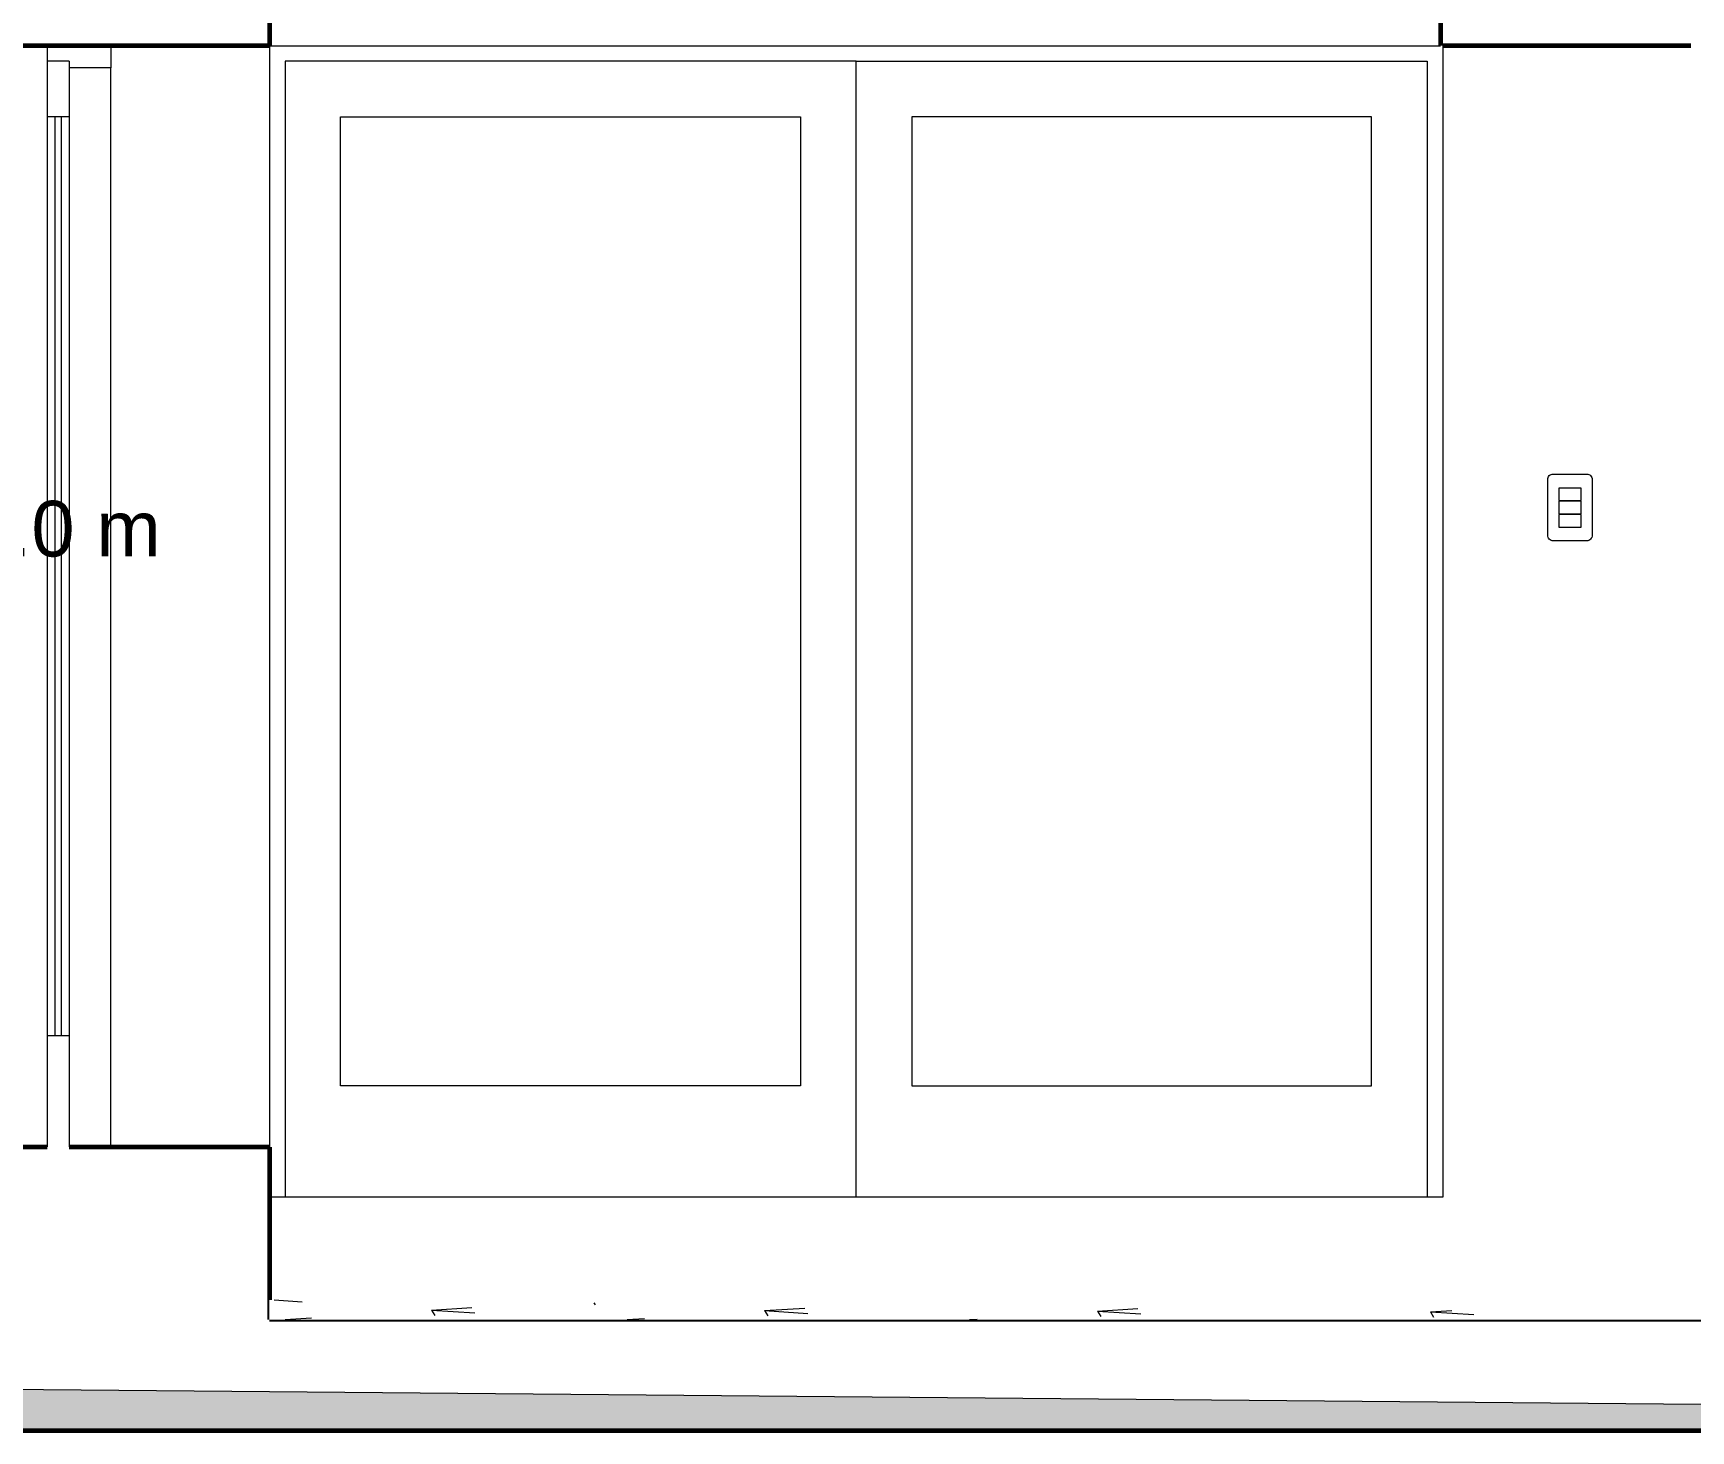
# Model space of a CAD drawing. Header units: metres. Extents: x 48 to 635, y -15 to 39.
# Drawn here: x 424.661 to 427.642, y -14.801 to -12.289 of the extents above; entities that cross this region are included whole.
import ezdxf

# ---------------------------------------------------------------- set-up
doc = ezdxf.new("R2010")
doc.units = ezdxf.units.M
doc.header["$MEASUREMENT"] = 0
doc.linetypes.add('Wipeout_Contour', pattern=[1, 0, -1])
for name, color, linetype in [('Annotation - Label', 7, 'Continuous'), ('Interior - Furniture', 7, 'Continuous'), ('Structural - Bearing', 7, 'Continuous'), ('TOPO', 7, 'Continuous')]:
    doc.layers.add(name, color=color, linetype=linetype)
doc.styles.add('GENERATED_STYLE_1', font='')
doc.styles.get('GENERATED_STYLE_1').set_extended_font_data('Arial')
doc.dimstyles.new('GENERATED_STYLE__6', dxfattribs={"dimtxt": 0.18, "dimasz": 0.1368, "dimexe": 0.18, "dimexo": 0.0625, "dimgap": 0.09, "dimtad": 0, "dimtih": 1, "dimtoh": 1, "dimdec": 4, "dimzin": 0, "dimdsep": 46, "dimcen": 0.09, "dimadec": 0, "dimazin": 0, "dimtfac": 1, "dimtdec": 4, "dimtmove": 0, "dimatfit": 3, "dimldrblk": 'ARROWHEAD_11', "dimfxl": 1, "dimtolj": 1, "dimtzin": 0, "dimarcsym": 0})

# ---------------------------------------------------------------- blocks, each defined once
blk = doc.blocks.new('ARROWHEAD_11')
at = {"color": 0, "linetype": 'Continuous', "lineweight": 0}
blk.add_line((0, 0), (-1, 0), dxfattribs=at)
at = {"color": 0, "linetype": 'Continuous', "lineweight": 0, "const_width": 0.25, "flags": 128}
blk.add_lwpolyline([(-0.125, 0, 1), (0.125, 0, 1)], format="xyb", close=True, dxfattribs=at)

msp = doc.modelspace()

# ---------------------------------------------------------------- linework, layer by layer
at = {"layer": 'Interior - Furniture', "color": 55, "linetype": 'Continuous', "lineweight": 13, "true_color": 0xa2a233}
for p, q in [((427.3855, -13.0874), (427.3865, -13.0857)), ((427.3865, -13.0857), (427.3877, -13.0842)), ((427.3877, -13.0842), (427.3892, -13.083)), ((427.3892, -13.083), (427.3909, -13.082)), ((427.3909, -13.082), (427.3928, -13.0815)), ((427.3928, -13.0815), (427.3948, -13.0813)), ((427.3948, -13.0813), (427.4548, -13.0813)), ((427.4548, -13.0813), (427.4567, -13.0815)), ((427.4567, -13.0815), (427.4586, -13.082)), ((427.4586, -13.082), (427.4603, -13.083)), ((427.4603, -13.083), (427.4618, -13.0842)), ((427.4618, -13.0842), (427.4631, -13.0857)), ((427.4631, -13.0857), (427.464, -13.0874)), ((427.3848, -13.0913), (427.385, -13.0893)), ((427.3848, -13.1913), (427.3848, -13.0913)), ((427.385, -13.0893), (427.3855, -13.0874)), ((427.464, -13.0874), (427.4646, -13.0893)), ((427.4646, -13.0893), (427.4648, -13.0913)), ((427.4648, -13.0913), (427.4648, -13.1913)), ((427.385, -13.1932), (427.3848, -13.1913)), ((427.3855, -13.1951), (427.385, -13.1932)), ((427.3865, -13.1968), (427.3855, -13.1951)), ((427.3877, -13.1983), (427.3865, -13.1968)), ((427.3892, -13.1996), (427.3877, -13.1983)), ((427.3909, -13.2005), (427.3892, -13.1996)), ((427.3928, -13.2011), (427.3909, -13.2005)), ((427.3948, -13.2013), (427.3928, -13.2011)), ((427.4548, -13.2013), (427.3948, -13.2013)), ((427.4567, -13.2011), (427.4548, -13.2013)), ((427.4586, -13.2005), (427.4567, -13.2011)), ((427.4603, -13.1996), (427.4586, -13.2005)), ((427.4618, -13.1983), (427.4603, -13.1996)), ((427.4631, -13.1968), (427.4618, -13.1983)), ((427.464, -13.1951), (427.4631, -13.1968)), ((427.4646, -13.1932), (427.464, -13.1951)), ((427.4648, -13.1913), (427.4646, -13.1932))]:
    msp.add_line(p, q, dxfattribs=at)

# ---------------------------------------------------------------- wipeouts: each hides what was drawn before it
at = {"color": 254, "linetype": 'Wipeout_Contour', "lineweight": 0, "ltscale": 1710.511629}
msp.add_wipeout([(427.4449, -13.1542), (427.4049, -13.1542), (427.4049, -13.1765), (427.4449, -13.1765)], dxfattribs=at).dxf.layer = 'Interior - Furniture'
at = {"color": 254, "linetype": 'Wipeout_Contour', "lineweight": 0, "ltscale": 15346.92259}
msp.add_wipeout([(425.0862, -12.3113), (426.0597, -12.3113), (427.1922, -12.3113), (427.1922, -11.8813), (426.2262, -11.8813), (426.2262, -11.9213), (426.2098, -11.9213), (426.2119, -11.9231), (426.2244, -11.9382), (426.2336, -11.9555), (426.2393, -11.9743), (426.2412, -11.9938), (426.2393, -12.0133), (426.2336, -12.032), (426.2244, -12.0493), (426.2119, -12.0645), (426.1968, -12.0769), (426.1795, -12.0862), (426.1607, -12.0918), (426.1412, -12.0938), (426.1217, -12.0918), (426.103, -12.0862), (426.0857, -12.0769), (426.0705, -12.0645), (426.0581, -12.0493), (426.0488, -12.032), (426.0431, -12.0133), (426.0412, -11.9938), (426.0431, -11.9743), (426.0488, -11.9555), (426.0581, -11.9382), (426.0705, -11.9231), (426.0727, -11.9213), (426.0562, -11.9213), (426.0562, -11.8813), (425.0862, -11.8813)], dxfattribs=at).dxf.layer = 'Structural - Bearing'
at = {"color": 254, "linetype": 'Wipeout_Contour', "lineweight": 0, "ltscale": 2123.835728}
msp.add_wipeout([(424.6362, -14.2913), (424.6862, -14.2913), (424.6862, -12.3393), (424.6862, -12.3113), (424.6362, -12.3113)], dxfattribs=at).dxf.layer = 'Structural - Bearing'
at = {"color": 254, "linetype": 'Wipeout_Contour', "lineweight": 0, "ltscale": 1709.571259}
msp.add_wipeout([(427.1682, -12.3513), (427.1682, -14.3813), (427.1962, -14.3813), (427.1962, -12.3513)], dxfattribs=at).dxf.layer = 'Structural - Bearing'
at = {"color": 254, "linetype": 'Wipeout_Contour', "lineweight": 0, "ltscale": 1705.201117}
msp.add_wipeout([(426.0412, -14.1813), (426.1412, -14.1813), (426.1412, -12.4393), (426.0412, -12.4393)], dxfattribs=at).dxf.layer = 'Structural - Bearing'
at = {"color": 254, "linetype": 'Wipeout_Contour', "lineweight": 0, "ltscale": 1723.150828}
msp.add_wipeout([(425.0862, -14.8013), (435.9862, -14.8013), (435.9862, -14.6013), (425.0862, -14.6013)], dxfattribs=at).dxf.layer = 'Structural - Bearing'

# ---------------------------------------------------------------- next in the draw order: linework, layer by layer
at = {"layer": 'Interior - Furniture', "color": 55, "linetype": 'Continuous', "lineweight": 13, "true_color": 0xa2a233}
msp.add_line((427.4049, -13.1765), (427.4449, -13.1765), dxfattribs=at)
at = {"layer": 'Structural - Bearing', "color": 7, "linetype": 'Continuous', "lineweight": 60}
for p, q in [((431.8562, -14.6013), (425.0862, -14.6013)), ((435.9862, -14.8013), (425.0862, -14.8013))]:
    msp.add_line(p, q, dxfattribs=at)

# ---------------------------------------------------------------- next in the draw order: wipeouts: each hides what was drawn before it
at = {"color": 254, "linetype": 'Wipeout_Contour', "lineweight": 0, "ltscale": 1710.508696}
msp.add_wipeout([(427.4049, -13.1303), (427.4049, -13.1527), (427.4449, -13.1527), (427.4449, -13.1303)], dxfattribs=at).dxf.layer = 'Interior - Furniture'
at = {"color": 254, "linetype": 'Wipeout_Contour', "lineweight": 0, "ltscale": 1710.292055}
msp.add_wipeout([(427.1922, -10.7074), (427.1922, -12.3113), (427.6422, -12.3113), (427.6422, -10.628)], dxfattribs=at).dxf.layer = 'Structural - Bearing'
at = {"color": 254, "linetype": 'Wipeout_Contour', "lineweight": 0, "ltscale": 2126.080285}
msp.add_wipeout([(424.8012, -12.3113), (424.8012, -12.3513), (424.8012, -14.2913), (425.0862, -14.2913), (425.0862, -12.3113)], dxfattribs=at).dxf.layer = 'Structural - Bearing'
at = {"color": 254, "linetype": 'Wipeout_Contour', "lineweight": 0, "ltscale": 1709.307107}
msp.add_wipeout([(427.1682, -14.1813), (427.1682, -12.4393), (427.0682, -12.4393), (427.0682, -14.1813)], dxfattribs=at).dxf.layer = 'Structural - Bearing'

# ---------------------------------------------------------------- next in the draw order: linework, layer by layer
at = {"layer": 'Interior - Furniture', "color": 55, "linetype": 'Continuous', "lineweight": 13, "true_color": 0xa2a233}
for p, q in [((427.4049, -13.1527), (427.4449, -13.1527)), ((427.4449, -13.1542), (427.4049, -13.1542)), ((427.4049, -13.1542), (427.4049, -13.1765)), ((427.4449, -13.1765), (427.4449, -13.1542))]:
    msp.add_line(p, q, dxfattribs=at)
at = {"layer": 'Structural - Bearing', "color": 7, "linetype": 'Continuous', "lineweight": 60}
for p in [(427.1922, -11.8813), (427.6422, -12.3113)]:
    msp.add_line(p, (427.1922, -12.3113), dxfattribs=at)

# ---------------------------------------------------------------- next in the draw order: wipeouts: each hides what was drawn before it
at = {"color": 254, "linetype": 'Wipeout_Contour', "lineweight": 0, "ltscale": 1710.505769}
msp.add_wipeout([(427.4049, -13.1288), (427.4449, -13.1288), (427.4449, -13.1065), (427.4049, -13.1065)], dxfattribs=at).dxf.layer = 'Interior - Furniture'
at = {"color": 254, "linetype": 'Wipeout_Contour', "lineweight": 0, "ltscale": 1700.095462}
msp.add_wipeout([(424.6362, -11.1583), (424.6362, -12.3113), (425.0862, -12.3113), (425.0862, -11.0789)], dxfattribs=at).dxf.layer = 'Structural - Bearing'
at = {"color": 254, "linetype": 'Wipeout_Contour', "lineweight": 0, "ltscale": 1699.895978}
msp.add_wipeout([(424.7262, -14.2913), (424.8012, -14.2913), (424.8012, -12.3513), (424.7262, -12.3513)], dxfattribs=at).dxf.layer = 'Structural - Bearing'
at = {"color": 254, "linetype": 'Wipeout_Contour', "lineweight": 0, "ltscale": 1701.247383}
msp.add_wipeout([(425.1142, -14.3813), (425.1142, -12.3513), (425.0862, -12.3513), (425.0862, -14.3813)], dxfattribs=at).dxf.layer = 'Structural - Bearing'

# ---------------------------------------------------------------- next in the draw order: linework, layer by layer
at = {"layer": 'Interior - Furniture', "color": 55, "linetype": 'Continuous', "lineweight": 13, "true_color": 0xa2a233}
for p, q in [((427.4449, -13.1065), (427.4049, -13.1065)), ((427.4049, -13.1065), (427.4049, -13.1288)), ((427.4449, -13.1288), (427.4449, -13.1065)), ((427.4049, -13.1288), (427.4449, -13.1288)), ((427.4049, -13.1303), (427.4049, -13.1527)), ((427.4449, -13.1303), (427.4049, -13.1303)), ((427.4449, -13.1527), (427.4449, -13.1303))]:
    msp.add_line(p, q, dxfattribs=at)
at = {"layer": 'Structural - Bearing', "color": 7, "linetype": 'Continuous', "lineweight": 60}
msp.add_line((425.0862, -11.8813), (425.0862, -12.3113), dxfattribs=at)
at = {"layer": 'Structural - Bearing', "color": 30, "linetype": 'Continuous', "lineweight": 20, "true_color": 0xff6600}
for p, q in [((424.6862, -12.3113), (424.6862, -12.3393)), ((424.8012, -12.3113), (424.8012, -12.3513)), ((424.7262, -12.3393), (424.6862, -12.3393)), ((424.7262, -12.3393), (424.7262, -12.3513)), ((424.8012, -12.3513), (424.7262, -12.3513))]:
    msp.add_line(p, q, dxfattribs=at)
at = {"layer": 'Structural - Bearing', "color": 30, "linetype": 'Continuous', "lineweight": 18, "true_color": 0xff6600}
msp.add_line((424.8012, -14.2913), (424.8012, -12.3513), dxfattribs=at)
at = {"layer": 'Structural - Bearing', "color": 7, "linetype": 'Continuous', "lineweight": 60, "flags": 128}
msp.add_lwpolyline([(425.0862, -12.3113), (424.8012, -12.3113), (424.6862, -12.3113), (424.6362, -12.3113)], dxfattribs=at)

# ---------------------------------------------------------------- next in the draw order: wipeouts: each hides what was drawn before it
at = {"color": 254, "linetype": 'Wipeout_Contour', "lineweight": 0, "ltscale": 1699.657844}
msp.add_wipeout([(424.6862, -12.4393), (424.6862, -14.0913), (424.7262, -14.0913), (424.7262, -12.4393)], dxfattribs=at).dxf.layer = 'Structural - Bearing'
at = {"color": 254, "linetype": 'Wipeout_Contour', "lineweight": 0, "ltscale": 1701.49494}
msp.add_wipeout([(425.1142, -14.1813), (425.2142, -14.1813), (425.2142, -12.4393), (425.1142, -12.4393)], dxfattribs=at).dxf.layer = 'Structural - Bearing'

# ---------------------------------------------------------------- next in the draw order: linework, layer by layer
at = {"layer": 'Structural - Bearing', "color": 30, "linetype": 'Continuous', "lineweight": 18, "true_color": 0xff6600}
for p, q in [((424.6862, -12.3393), (424.6862, -12.4393)), ((424.7262, -12.3513), (424.7262, -12.4393)), ((424.6862, -12.4393), (424.6862, -14.0913)), ((424.7262, -12.4393), (424.6862, -12.4393)), ((424.7002, -12.4393), (424.7002, -14.0913)), ((424.7122, -14.0913), (424.7122, -12.4393)), ((424.7262, -12.4393), (424.7262, -14.0913)), ((424.6862, -14.0913), (424.6862, -14.2913)), ((424.7262, -14.0913), (424.6862, -14.0913)), ((424.7262, -14.0913), (424.7262, -14.2913))]:
    msp.add_line(p, q, dxfattribs=at)

# ---------------------------------------------------------------- next in the draw order: texts
at = {"layer": 'Annotation - Label', "color": 5, "linetype": 'Continuous', "lineweight": 25, "insert": (423.2878, -13.1802), "char_height": 0.1, "attachment_point": 4, "style": 'GENERATED_STYLE_1'}
msp.add_mtext('\\A1;{\\pql;\\fArial|b0|i0|c0|p34;Zocalo Ceramico h=1.0 m}', dxfattribs=at)

# ---------------------------------------------------------------- next in the draw order: leaders
at = {"layer": 'Annotation - Label', "color": 151, "linetype": 'Continuous', "lineweight": 20, "true_color": 0x80c2ff, "annotation_type": 0, "has_hookline": 1, "hookline_direction": 0, "text_width": 1.5902}
msp.add_leader([(423.0147, -13.4491), (423.1427, -13.1802), (423.1978, -13.1802)], dimstyle='GENERATED_STYLE__6', dxfattribs=at)

# ---------------------------------------------------------------- next in the draw order: wipeouts: each hides what was drawn before it
at = {"color": 254, "linetype": 'Wipeout_Contour', "lineweight": 0, "ltscale": 3410.600911}
msp.add_wipeout([(427.1962, -12.3113), (425.0862, -12.3113), (425.0862, -12.3513), (425.1142, -12.3513), (425.1142, -12.3393), (427.1682, -12.3393), (427.1682, -12.3513), (427.1962, -12.3513)], dxfattribs=at).dxf.layer = 'Structural - Bearing'
at = {"color": 254, "linetype": 'Wipeout_Contour', "lineweight": 0, "ltscale": 2555.165397}
msp.add_wipeout([(425.1142, -14.3813), (426.1412, -14.3813), (426.1412, -14.1813), (426.0412, -14.1813), (425.2142, -14.1813), (425.1142, -14.1813)], dxfattribs=at).dxf.layer = 'Structural - Bearing'

# ---------------------------------------------------------------- next in the draw order: linework, layer by layer
at = {"layer": 'Structural - Bearing', "color": 251, "linetype": 'Continuous', "lineweight": 20, "true_color": 0x6a6a6a}
for p, q in [((425.0862, -12.3113), (427.1922, -12.3113)), ((425.0862, -12.3113), (425.0862, -14.2913)), ((427.1962, -12.3113), (427.1962, -14.3813))]:
    msp.add_line(p, q, dxfattribs=at)
at = {"layer": 'Structural - Bearing', "color": 30, "linetype": 'Continuous', "lineweight": 18, "true_color": 0xff6600}
msp.add_line((425.1142, -14.1813), (425.1142, -14.3813), dxfattribs=at)

# ---------------------------------------------------------------- next in the draw order: wipeouts: each hides what was drawn before it
at = {"color": 254, "linetype": 'Wipeout_Contour', "lineweight": 0, "ltscale": 2554.881962}
msp.add_wipeout([(425.1142, -12.3393), (425.1142, -12.4393), (425.2142, -12.4393), (426.0412, -12.4393), (426.1412, -12.4393), (426.1412, -12.3393)], dxfattribs=at).dxf.layer = 'Structural - Bearing'

# ---------------------------------------------------------------- next in the draw order: linework, layer by layer
at = {"layer": 'Structural - Bearing', "color": 30, "linetype": 'Continuous', "lineweight": 18, "true_color": 0xff6600}
for p, q in [((425.1142, -12.3393), (425.1142, -12.4393)), ((425.1142, -12.4393), (425.1142, -14.1813))]:
    msp.add_line(p, q, dxfattribs=at)

# ---------------------------------------------------------------- next in the draw order: wipeouts: each hides what was drawn before it
at = {"color": 254, "linetype": 'Wipeout_Contour', "lineweight": 0, "ltscale": 1703.348081}
msp.add_wipeout([(425.2142, -14.1813), (426.0412, -14.1813), (426.0412, -12.4393), (425.2142, -12.4393)], dxfattribs=at).dxf.layer = 'Structural - Bearing'
at = {"color": 254, "linetype": 'Wipeout_Contour', "lineweight": 0, "ltscale": 1705.600921}
msp.add_wipeout([(426.1412, -14.1813), (426.2412, -14.1813), (426.2412, -12.4393), (426.1412, -12.4393)], dxfattribs=at).dxf.layer = 'Structural - Bearing'

# ---------------------------------------------------------------- next in the draw order: linework, layer by layer
at = {"layer": 'Structural - Bearing', "color": 30, "linetype": 'Continuous', "lineweight": 18, "true_color": 0xff6600}
for p, q in [((425.2142, -14.1813), (425.2142, -12.4393)), ((425.2142, -12.4393), (426.0412, -12.4393)), ((426.0412, -12.4393), (426.0412, -14.1813)), ((426.0412, -14.1813), (425.2142, -14.1813))]:
    msp.add_line(p, q, dxfattribs=at)

# ---------------------------------------------------------------- next in the draw order: wipeouts: each hides what was drawn before it
at = {"color": 254, "linetype": 'Wipeout_Contour', "lineweight": 0, "ltscale": 2561.041277}
msp.add_wipeout([(427.1682, -12.3393), (426.1412, -12.3393), (426.1412, -12.4393), (426.2412, -12.4393), (427.0682, -12.4393), (427.1682, -12.4393)], dxfattribs=at).dxf.layer = 'Structural - Bearing'
at = {"color": 254, "linetype": 'Wipeout_Contour', "lineweight": 0, "ltscale": 2561.324031}
msp.add_wipeout([(427.1682, -14.3813), (427.1682, -14.1813), (427.0682, -14.1813), (426.2412, -14.1813), (426.1412, -14.1813), (426.1412, -14.3813)], dxfattribs=at).dxf.layer = 'Structural - Bearing'

# ---------------------------------------------------------------- next in the draw order: linework, layer by layer
at = {"layer": 'Structural - Bearing', "color": 30, "linetype": 'Continuous', "lineweight": 18, "true_color": 0xff6600}
for p, q in [((426.1412, -12.3393), (425.1142, -12.3393)), ((426.1412, -14.3813), (426.1412, -12.3393)), ((426.1412, -12.3393), (427.1682, -12.3393)), ((427.1682, -12.3393), (427.1682, -12.4393)), ((427.1682, -12.4393), (427.1682, -14.1813)), ((427.1682, -14.1813), (427.1682, -14.3813))]:
    msp.add_line(p, q, dxfattribs=at)
at = {"layer": 'Structural - Bearing', "color": 251, "linetype": 'Continuous', "lineweight": 20, "true_color": 0x6a6a6a}
msp.add_line((427.1962, -14.3813), (425.0862, -14.3813), dxfattribs=at)

# ---------------------------------------------------------------- next in the draw order: wipeouts: each hides what was drawn before it
at = {"color": 254, "linetype": 'Wipeout_Contour', "lineweight": 0, "ltscale": 1707.454067}
msp.add_wipeout([(427.0682, -14.1813), (427.0682, -12.4393), (426.2412, -12.4393), (426.2412, -14.1813)], dxfattribs=at).dxf.layer = 'Structural - Bearing'

# ---------------------------------------------------------------- next in the draw order: linework, layer by layer
at = {"layer": 'Structural - Bearing', "color": 30, "linetype": 'Continuous', "lineweight": 18, "true_color": 0xff6600}
for p, q in [((426.2412, -12.4393), (426.2412, -14.1813)), ((427.0682, -12.4393), (426.2412, -12.4393)), ((427.0682, -14.1813), (427.0682, -12.4393)), ((426.2412, -14.1813), (427.0682, -14.1813))]:
    msp.add_line(p, q, dxfattribs=at)

# ---------------------------------------------------------------- next in the draw order: wipeouts: each hides what was drawn before it
at = {"color": 254, "linetype": 'Wipeout_Contour', "lineweight": 0, "ltscale": 1694.106219}
msp.add_wipeout([(425.0862, -14.8013), (425.0862, -14.2913), (421.4662, -14.2913), (421.4662, -14.8013)], dxfattribs=at).dxf.layer = 'Structural - Bearing'

# ---------------------------------------------------------------- next in the draw order: linework, layer by layer
at = {"layer": 'Structural - Bearing', "color": 7, "linetype": 'Continuous', "lineweight": 60}
for p, q in [((424.6862, -14.2913), (421.4862, -14.2913)), ((425.0862, -14.2913), (424.7262, -14.2913)), ((425.0862, -14.2913), (425.0862, -14.6013)), ((425.0862, -14.8013), (421.4662, -14.8013))]:
    msp.add_line(p, q, dxfattribs=at)

# ---------------------------------------------------------------- next in the draw order: wipeouts: each hides what was drawn before it
at = {"color": 254, "linetype": 'Wipeout_Contour', "lineweight": 0, "ltscale": 1280.505031}
msp.add_wipeout([(425.0862, -14.5659), (425.0862, -14.6013), (429.0661, -14.6013)], dxfattribs=at).dxf.layer = 'TOPO'

# ---------------------------------------------------------------- next in the draw order: hatches: boundary and pattern name
at = {"layer": 'TOPO', "linetype": 'Continuous', "lineweight": 0, "true_color": 0x353329}
msp.add_hatch(color=250, dxfattribs=at).paths.add_polyline_path([(432.7595, -14.8013), (432.6058, -14.7971), (424.408, -14.7243), (421.8304, -14.6712), (421.2192, -14.6392), (420.5418, -14.6663), (420.3957, -14.668), (419.288, -14.4842), (419.288, -14.8013)])

# ---------------------------------------------------------------- next in the draw order: linework, layer by layer
at = {"layer": 'TOPO', "color": 54, "linetype": 'Continuous', "lineweight": 13}
for p, q in [((425.0949, -14.566), (425.145, -14.5692)), ((425.6695, -14.5711), (425.6717, -14.575)), ((425.1147, -14.6013), (425.1616, -14.5982)), ((425.3778, -14.5841), (425.4499, -14.5794)), ((425.3778, -14.5841), (425.4554, -14.5891)), ((425.3778, -14.5841), (425.3833, -14.5938)), ((425.7297, -14.6013), (425.7603, -14.5993)), ((425.9766, -14.5852), (426.0487, -14.5805)), ((425.9766, -14.5852), (426.0542, -14.5901)), ((425.9766, -14.5852), (425.9821, -14.5948)), ((426.3448, -14.6013), (426.3591, -14.6003)), ((426.5754, -14.5862), (426.6475, -14.5815)), ((426.5754, -14.5862), (426.653, -14.5912)), ((426.5754, -14.5862), (426.5809, -14.5959)), ((427.1742, -14.5873), (427.2123, -14.5848)), ((427.1742, -14.5873), (427.2518, -14.5923)), ((427.1742, -14.5873), (427.1797, -14.597))]:
    msp.add_line(p, q, dxfattribs=at)
at = {"layer": 'TOPO', "color": 55, "linetype": 'Continuous', "lineweight": 13, "true_color": 0xa2a233, "flags": 128}
msp.add_lwpolyline([(419.288, -14.4842), (420.3957, -14.668), (420.5418, -14.6663), (421.2192, -14.6392), (421.8304, -14.6712), (424.408, -14.7243), (432.6058, -14.7971), (432.7595, -14.8013)], dxfattribs=at)

doc.saveas('drawing.dxf')
